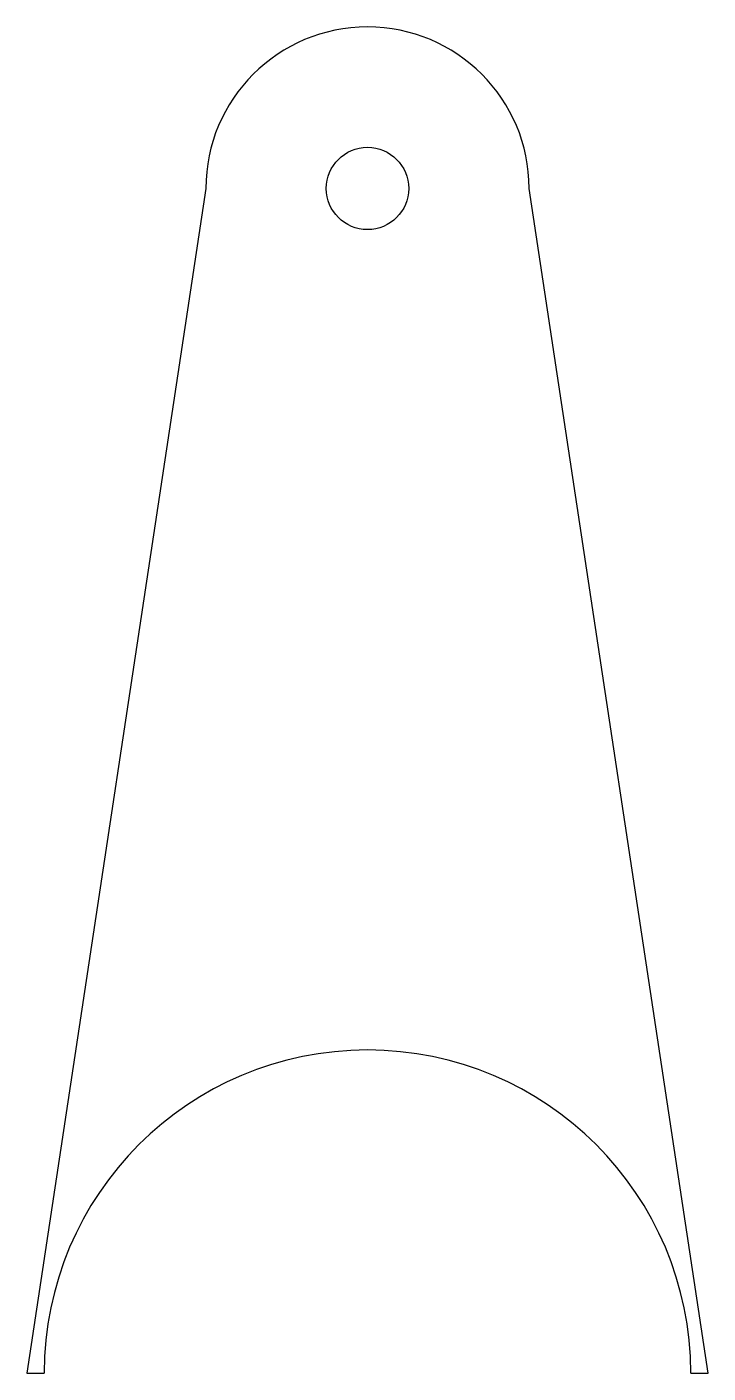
# Model space of a CAD drawing. Header units: inches. Extents: x 2 to 3.58, y 2 to 5.13.
import ezdxf

# ---------------------------------------------------------------- set-up
doc = ezdxf.new("R2010")
doc.units = ezdxf.units.IN
doc.header["$MEASUREMENT"] = 0
doc.layers.get('0').update_dxf_attribs({"linetype": 'CONTINUOUS'})

msp = doc.modelspace()

# ---------------------------------------------------------------- linework, layer by layer
for p, q in [((2.415, 4.75, 0.05), (2, 2, 0.05)), ((3.58, 2, 0.05), (3.165, 4.75, 0.05)), ((2, 2, 0.05), (2.04, 2, 0.05)), ((3.54, 2, 0.05), (3.58, 2, 0.05))]:
    msp.add_line(p, q)
msp.add_circle((2.79, 4.75), 0.0955)
for centre, radius in [((2.79, 4.75, 0.05), 0.375), ((2.79, 2, 0.05), 0.75)]:
    msp.add_arc(centre, radius, 0, 180)

doc.saveas('drawing.dxf')
